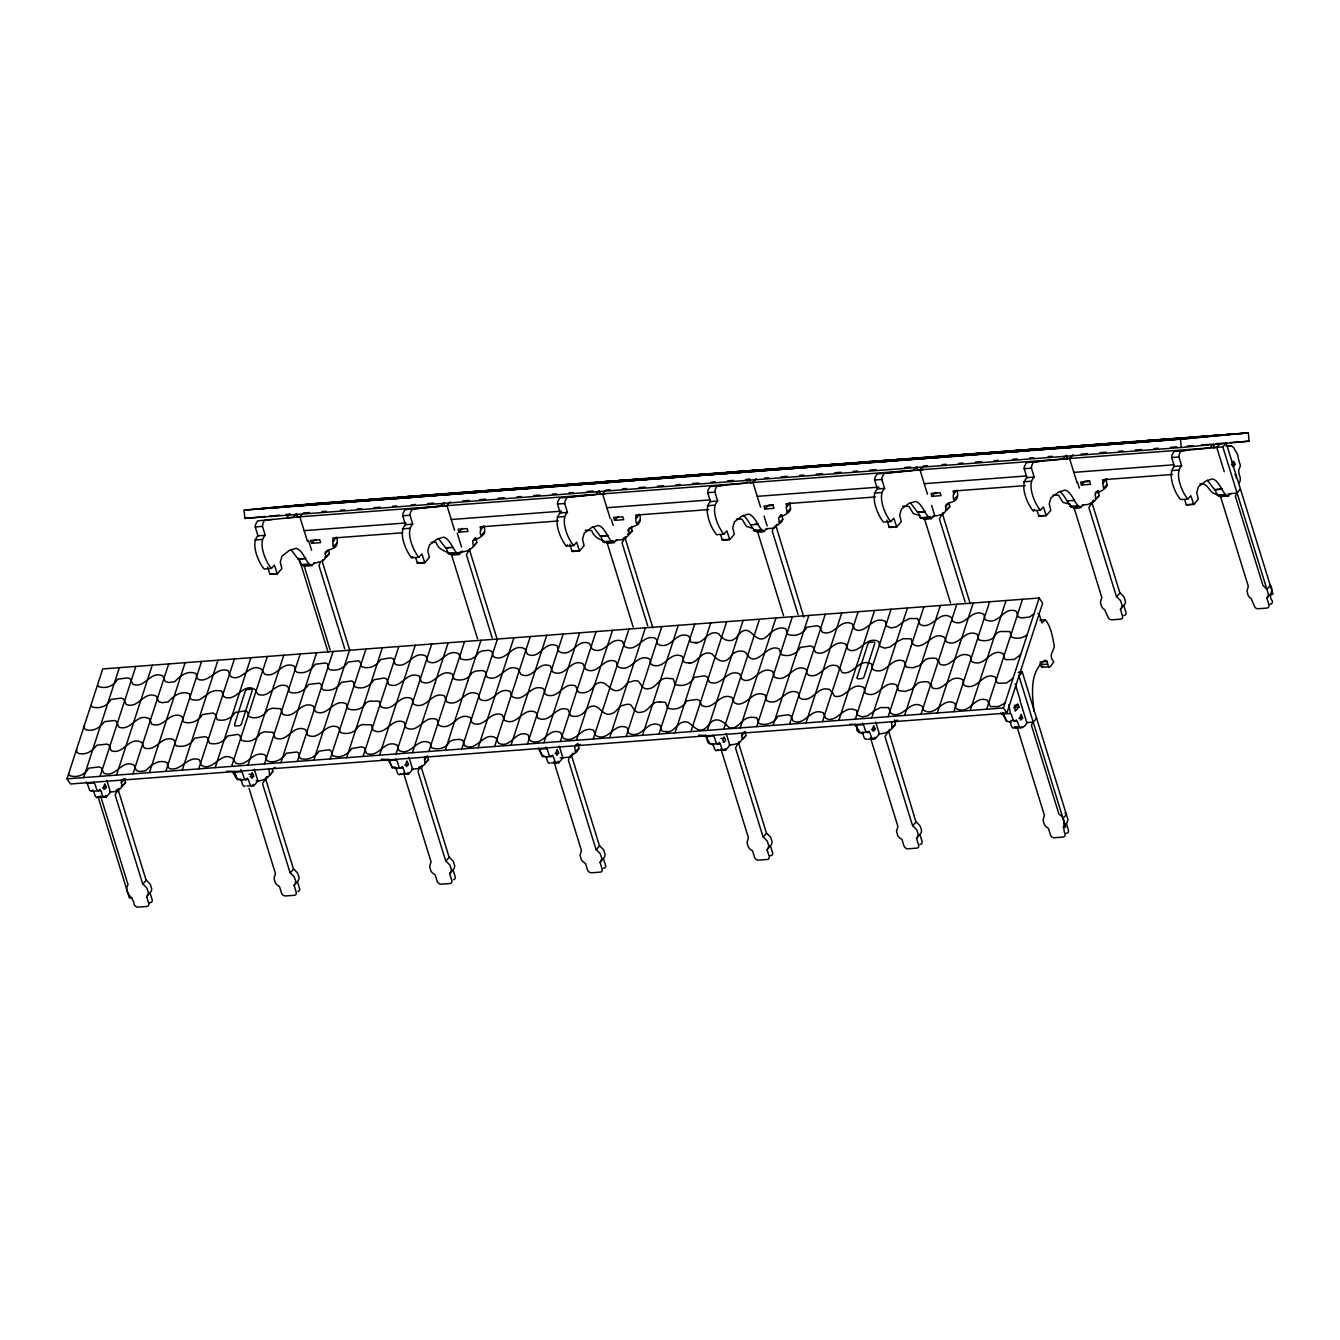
<?xml version="1.0" encoding="UTF-8"?>
<svg xmlns="http://www.w3.org/2000/svg" width="1340" height="1340" viewBox="0 0 1340 1340"><rect width="100%" height="100%" fill="white"/><g stroke="black" fill="none" stroke-linecap="round" stroke-linejoin="round"><path stroke-width="1.5" d="M930.58 684.857L928.503 682.01A22.311 14.891 -34.3 0 0 918.386 682.747L911.535 689.296L905.22 691.39L898.704 690.72L896.343 684.841C883.311 679.38 879.526 698.827 866.276 693.651L864.953 692.68L864.049 687.638C851.135 680.804 846.327 699.212 834.519 696.18L832.106 691.892M938.251 661.256L936.174 658.409A22.311 14.891 -34.3 0 0 926.041 659.163L919.19 665.695L912.892 667.789L906.376 667.136L904.014 661.24C890.983 655.796 887.197 675.226 873.948 670.05L872.608 669.079L871.703 664.054C858.806 657.22 853.999 675.611 842.19 672.596L839.761 668.308M831.922 692.445L829.778 689.581C817.115 685.142 813.548 702.394 801.337 698.877L799.344 697.453L798.774 693.517L797.267 692.244C784.336 687.52 779.763 707.654 766.447 700.502L765.123 695.024C752.728 689.196 748.122 705.075 737.235 704.036L734.404 702.847L731.908 697.453C719.094 691.808 714.404 711.038 701.842 705.678L699.447 700.435L696.917 699.43L686.649 700.904C683.232 707.771 674.908 710.753 667.621 708.073L665.494 702.394L659.983 701.926M839.594 668.844L837.45 665.98C824.787 661.541 821.219 678.811 809.008 675.293L807.015 673.853L806.446 669.933L804.938 668.643C791.99 663.937 787.434 684.07 774.118 676.901L772.778 671.441C760.4 665.595 755.794 681.49 744.889 680.452L742.058 679.246L739.58 673.869C726.749 668.225 722.076 687.437 709.496 682.094L707.118 676.851L704.572 675.846L694.321 677.303C690.87 684.17 682.579 687.169 675.293 684.472L673.149 678.794L667.638 678.341A12.462 8.308 -34.3 0 0 666.097 678.274C658.727 678.442 656.567 687.504 649.515 688.542A10.687 7.135 -34.3 0 1 645.177 688.676L642.614 687.169L638.594 681.39A10.703 7.152 -34.3 0 0 634.842 680.653L628.51 682.328L623.251 687.655A7.454 4.975 -34.3 0 1 619.516 689.966C608.695 694.572 606.618 675.176 594.072 685.561C591.242 691.172 584.508 694.489 578.26 692.01L575.563 685.879C562.984 681.356 559.366 699.095 546.787 695.024L544.811 693.768L544.274 689.849L542.717 688.375C529.87 683.668 525.113 703.433 512.148 696.666L509.937 691.323C497.609 686.432 493.455 703.902 481.177 699.999L479.251 698.425L478.598 694.522L476.889 693.5C464.344 689.028 460.843 705.879 448.682 702.612L446.27 701.423L444.612 695.979C431.312 690.402 426.79 710.82 413.641 704.187L411.849 698.659C398.784 692.813 394.027 713.299 380.912 706.75L379.053 701.256L369.555 701.038L365.887 702.813C362.822 709.346 354.547 711.272 348.149 708.894L346.222 703.818C333.074 697.771 327.998 717.838 315.369 711.557L313.309 706.08C300.16 699.949 295.37 720.082 282.69 714.22L280.596 708.709L272.221 708.24L267.916 709.781C264.181 716.331 255.572 720.016 248.603 716.347L247.783 712.294L245.622 710.753L235.254 712.411C231.452 718.542 224.266 721.59 217.13 719.647L215.271 714.237L212.976 712.997L202.441 714.555C198.672 720.686 191.855 724.103 184.484 722.31L182.877 721.121L182.458 717.185L180.481 715.728C168.22 711.925 164.083 728.86 151.671 724.153L149.678 718.994C136.58 711.758 131.588 731.757 118.841 727.134L116.748 721.59L114.67 720.518L104.42 721.657C100.065 727.436 93.884 731.841 86.011 729.798L84.336 728.391L84.303 725.627M314.666 562.951C307.044 570.907 305.068 550.405 296.04 548.328L289.423 550.388L282.003 556.083L280.278 562.113L281.869 568.562L277.296 573.872L274.449 565.111L271.4 568.428L264.131 568.981C258.587 562.817 250.178 543.219 257.95 535.849L255.203 526.788A15.31 7.454 85.7 0 1 255.555 524.442L257.615 520.875L298.887 516.905M271.4 568.428C265.839 562.264 257.431 542.667 265.22 535.297L262.456 526.235A15.31 7.454 85.7 0 1 262.808 523.89L264.248 520.506L272.389 519.384M462.786 551.058C454.83 560.924 452.719 539.35 443.523 537.156L436.907 539.216L429.504 544.911L427.778 550.958L429.369 557.39L424.78 562.7L421.933 553.956L418.884 557.256L411.631 557.808C406.07 551.644 397.662 532.047 405.451 524.677L402.703 515.615A15.31 7.454 85.7 0 1 403.038 513.27L405.099 509.703L447.56 505.431M418.884 557.256C413.323 551.092 404.915 531.494 412.703 524.124L409.956 515.062A15.31 7.454 85.7 0 1 410.291 512.734L412.352 509.15L446.371 505.733M616.886 540.053C609.281 548.027 607.305 527.524 598.26 525.447L591.644 527.508L584.24 533.203L582.515 539.233L584.106 545.665L579.533 550.975L576.669 542.231L573.62 545.548L566.368 546.1C560.807 539.919 552.415 520.322 560.187 512.952L557.44 503.907A15.31 7.454 85.7 0 1 557.775 501.562L559.835 497.978L593.871 494.56M573.62 545.548C568.059 539.384 559.668 519.769 567.44 512.399L564.693 503.354A15.31 7.454 85.7 0 1 565.028 501.009L567.088 497.442L604.474 493.706M767.117 528.68C759.495 536.636 757.535 516.135 748.49 514.058L741.874 516.118L734.471 521.813L732.745 527.86L734.337 534.292L729.747 539.601L726.9 530.858L723.851 534.174L716.599 534.71C711.038 528.546 702.646 508.949 710.418 501.579L707.671 492.517A15.31 7.454 85.7 0 1 708.006 490.189L710.066 486.604L751.355 482.635M723.851 534.174C718.29 527.994 709.899 508.396 717.67 501.026L714.923 491.981A15.31 7.454 85.7 0 1 715.259 489.636L716.699 486.236L724.84 485.114M931.618 505.398L934.7 515.331C926.744 525.196 924.617 503.622 915.421 501.428L908.805 503.488L901.401 509.183L899.676 515.213L901.267 521.645L896.695 526.955L893.83 518.212L890.782 521.528L883.529 522.081C877.968 515.9 869.576 496.303 877.348 488.932L874.601 479.887A15.31 7.454 85.7 0 1 874.936 477.543L876.997 473.975L911.033 470.541M890.782 521.528C885.238 515.364 876.829 495.75 884.601 488.397L881.854 479.335A15.31 7.454 85.7 0 1 882.189 476.99L884.249 473.422L922.892 469.569M1083.608 504.711C1075.986 512.684 1074.027 492.165 1064.982 490.105L1058.366 492.165L1050.962 497.844L1049.237 503.89L1050.828 510.322L1046.238 515.632L1043.391 506.889L1040.342 510.205L1033.09 510.741C1027.529 504.577 1019.12 484.98 1026.909 477.609L1024.162 468.548A15.31 7.454 85.7 0 1 1024.497 466.219L1026.557 462.635L1071.179 458.364M1040.342 510.205C1034.782 504.024 1026.39 484.427 1034.162 477.057L1031.415 468.012A15.31 7.454 85.7 0 1 1031.75 465.667L1033.19 462.267L1041.331 461.144M1231.091 493.556C1223.487 501.512 1221.511 481.01 1212.466 478.933L1205.849 480.993L1198.446 486.688L1196.721 492.718L1198.312 499.15L1193.739 504.46L1190.875 495.716L1187.826 499.033L1180.574 499.586C1175.013 493.405 1166.621 473.807 1174.393 466.437L1171.646 457.392A15.31 7.454 85.7 0 1 1171.981 455.047L1174.041 451.48L1215.33 447.493M1187.826 499.033C1182.265 492.869 1173.874 473.255 1181.646 465.901L1178.899 456.84A15.31 7.454 85.7 0 1 1179.234 454.494L1180.674 451.094L1188.814 449.972M76.631 749.228L76.665 751.975L78.356 753.381C86.212 755.425 92.393 751.02 96.765 745.258L106.999 744.102L109.076 745.174L111.186 750.735C123.883 755.308 128.875 735.325 142.007 742.594L144.017 747.754C156.411 752.46 160.549 735.509 172.81 739.328L174.803 740.785L175.205 744.722L176.813 745.911C184.183 747.687 191 744.32 194.769 738.139L205.305 736.581L207.6 737.837L209.459 743.231C216.594 745.191 223.814 742.109 227.599 735.995L237.967 734.354L240.111 735.894L240.932 739.931C247.883 743.583 256.543 739.965 260.245 733.365L264.55 731.824L272.941 732.293L275.018 737.821C287.698 743.683 292.488 723.55 305.654 729.68L307.697 735.158C320.293 741.389 325.369 721.305 338.551 727.419L340.477 732.478C346.876 734.856 355.167 732.947 358.216 726.414L361.884 724.622L371.381 724.84L373.24 730.35C386.372 736.899 391.113 716.414 404.194 722.26L405.97 727.771C419.135 734.42 423.658 714.019 436.941 719.563L438.599 725.024L441.011 726.213C453.188 729.479 456.689 712.645 469.218 717.084L470.926 718.123L471.58 722.009L473.522 723.583C485.784 727.486 489.938 710.016 502.282 714.923L504.477 720.267C517.441 727.017 522.198 707.252 535.045 711.959L536.603 713.45L537.139 717.352L539.115 718.625C551.695 722.679 555.33 704.941 567.909 709.48L570.589 715.61C576.904 717.972 583.386 714.974 586.468 709.111C599.03 698.827 601.007 718.173 611.844 713.567A7.454 4.975 -34.3 0 0 615.579 711.239L620.839 705.929L627.17 704.254A10.703 7.152 -34.3 0 1 630.922 704.974L634.942 710.769L637.505 712.26A10.687 7.135 -34.3 0 0 641.843 712.126C648.912 711.105 651.056 702.026 658.426 701.875A12.462 8.308 -34.3 0 1 659.967 701.942M106.162 787.518L105.626 785.608A4.79 2.328 85.7 0 0 105.157 785.156L104.738 783.867L103.733 786.58A2.278 1.106 85.7 0 0 103.632 787.334C103.046 793.096 109.98 784.101 102.543 787.803M253.662 776.212L251.87 778.356L251.116 776.162A2.278 1.106 85.7 0 1 251.2 775.525L252.188 772.678L252.64 773.984A4.79 2.328 85.7 0 1 253.009 774.319L253.662 776.212L250.027 776.631M408.399 764.504L406.606 766.648L405.853 764.453A2.278 1.106 85.7 0 1 405.936 763.817L406.925 760.969L407.377 762.276A4.79 2.328 85.7 0 1 407.745 762.611L408.399 764.504L404.764 764.906M558.629 753.13L556.77 755.274L556.083 753.08A2.278 1.106 85.7 0 1 556.167 752.427L557.155 749.579L557.607 750.903A4.79 2.328 85.7 0 1 557.976 751.221L558.629 753.13L554.995 753.532M875.121 729.295L874.467 727.252A4.79 2.328 85.7 0 0 874.099 726.933L873.697 725.627L872.675 728.34A2.278 1.106 85.7 0 0 872.575 729.111C871.988 734.873 878.94 725.861 871.486 729.563M1022.604 717.989L1020.745 720.133L1020.058 717.938A2.278 1.106 85.7 0 1 1020.142 717.302L1021.147 714.455L1021.582 715.761A4.79 2.328 85.7 0 1 1021.951 716.096L1022.604 717.989L1018.97 718.391M118.707 788.925C110.751 792.928 123.933 789.159 121.84 784.888C120.567 781.438 121.588 777.82 126.144 779.244M313.594 563.018C317.63 562.649 328.082 561.259 325.185 553.604C325.436 547.909 336.106 551.326 337.194 543.018C338.183 531.209 330.159 541.561 333.811 546.82M403.558 772.979L431.044 861.788L429.671 866.628L430.86 870.816A7.973 6.298 41.7 0 0 433.205 873.613L435.131 874.802L437.108 881.167A3.635 2.881 41.7 0 0 441.028 884.182L450.14 883.496A3.132 2.479 41.7 0 0 451.798 880.514L449.687 873.714L450.709 872.273A7.973 6.298 41.7 0 0 451.262 869.275L449.855 865.087L445.617 860.682L418.114 771.874L419.001 767.083L421.681 766.748L424.864 764.269L424.663 756.715L427.359 756.464M625.613 536.988C617.723 541.461 633.284 536.05 628.192 530.657C628.443 524.962 639.113 528.379 640.202 520.071C641.19 508.262 633.167 518.614 636.818 523.873M729.094 745.107C733.7 744.303 741.439 744.404 742.209 737.905C741.054 734.688 741.774 730.97 746.095 732.31M933.009 516.118C937.33 515.783 948.452 514.627 945.571 506.62C945.805 500.925 956.492 504.343 957.564 496.034C958.552 484.226 950.529 494.577 954.18 499.837M1039.84 620.169L1045.284 619.75C1051.096 626.752 1052.671 637.337 1054.312 646.282C1053.475 651.977 1048.131 655.042 1053.743 661.675C1045.971 674.573 1049.991 660.687 1044.832 660.235C1028.986 672.747 1032.403 694.087 1033.894 711.306M67 778.858L102.728 668.928L1039.153 598.009L1042.637 603.134L1006.909 713.081L70.484 783.984L67 778.858L1003.425 707.956L1006.909 713.081M83.633 777.602L119.361 667.655M100.081 776.363L135.826 666.416M116.513 775.123L152.241 665.176M132.978 773.867L168.673 663.937M149.41 772.627L185.121 662.68M165.825 771.388L201.57 661.441M182.257 770.131L217.984 660.201M198.722 768.892L234.433 658.945M215.154 767.653L250.882 657.706M231.585 766.396L267.33 656.449M248.017 765.157L283.779 655.21M264.483 763.917L300.194 653.97M337.194 543.018L333.024 546.486M280.897 762.661L316.609 652.731M297.329 761.422L333.091 651.475M313.778 760.182L349.505 650.235M330.193 758.943L365.954 648.995M346.658 757.686L382.369 647.739M363.09 756.447L398.834 646.5M379.538 755.191L415.266 645.26M395.97 753.951L418.549 684.455M418.633 684.221L431.698 644.004M481.194 535.665C477.543 530.389 485.566 520.054 484.578 531.863C485.315 536.603 467.911 543.521 475.549 538.044M412.385 752.712L434.964 683.216M435.081 682.948L448.146 642.764M484.578 531.863L481.696 534.861M428.817 751.472L451.396 681.976M451.496 681.708L464.561 641.525M445.265 750.216L467.844 680.787M467.978 680.435L481.026 640.269M461.714 748.976L484.276 679.548M484.393 679.196L497.442 639.029M478.162 747.737L500.725 678.341M500.842 677.923L513.89 637.79M494.611 746.481L517.156 677.119M517.274 676.683L530.305 636.55M511.026 745.241L533.571 675.863M533.688 675.41L546.737 635.294M563.169 634.055L527.474 744.002M543.889 742.745L579.634 632.815M560.338 741.506L596.066 631.559M640.202 520.071L637.304 523.086M576.418 740.283L612.531 630.319M593.235 739.01L628.979 629.063M609.65 737.77L645.394 627.823M626.115 736.531L661.843 626.584M642.53 735.275L678.258 625.344M658.962 734.035L694.69 624.088M675.025 732.812L710.769 622.882M690.921 731.623L726.514 622.095M707.369 730.367L743.097 620.42M789.679 503.053L790.55 508.681C791.287 513.471 773.951 520.339 781.521 514.878M790.55 508.681L787.116 511.964M723.784 729.128L759.395 619.599M740.199 727.888L775.944 617.941M756.681 726.632L779.327 656.952M779.411 656.617L792.392 616.702M773.096 725.392L795.742 655.696M795.893 655.361L808.857 615.445M789.562 724.153L825.289 614.206M805.976 722.913L841.738 612.966M822.442 721.657L858.153 611.71M838.84 720.418L874.568 610.471M855.305 719.161L891.05 609.231M871.703 717.922L907.448 607.975M957.564 496.034L953.393 499.502M888.169 716.682L910.848 646.885M910.966 646.55L923.913 606.735M904.6 715.443L927.28 645.645M927.38 645.311L940.328 605.496M921.049 714.187L956.794 604.24M937.33 712.964L960.194 642.614M960.277 642.764L973.208 603M953.812 711.707L989.624 601.76M970.21 710.468L1006.072 600.504M986.675 709.229L1009.539 638.895M1009.606 639.013L1022.521 599.265M1003.425 707.956L1039.153 598.009M1106.17 479.1L1107.041 484.712C1107.745 489.502 1090.291 496.386 1098.013 490.909C1091.899 492.802 1098.13 498.514 1094.411 501.227C1089.236 503.388 1089.571 505.113 1082.486 504.795M1107.041 484.712L1103.607 488.011M121.253 782.794L124.637 778.992L125.508 782.644L122.61 785.625M325.151 553.805L328.551 550.003L329.406 553.655L326.524 556.619M272.322 768.858L272.891 771.488C268.168 778.306 263.26 781.036 256.108 780.935M272.891 771.488L270.01 774.453M475.935 537.976L476.806 542.482C472.082 549.299 467.174 552.03 460.022 551.929M476.806 542.482L473.908 545.464M424.261 759.847L427.644 756.045L428.515 759.696L425.618 762.678M628.159 530.858L631.559 527.056L632.162 531.461L627.556 534.191M578.009 743.801L578.863 748.306C576.502 755.442 568.378 753.867 568.478 760.483L595.965 849.292L600.203 853.714L601.61 857.885A7.973 6.298 41.7 0 1 601.057 860.9L600.052 862.324L602.163 869.124A3.132 2.479 41.7 0 1 600.504 872.106L591.375 872.792A3.635 2.881 41.7 0 1 587.456 869.794L585.496 863.429L583.553 862.223A7.973 6.298 41.7 0 1 581.225 859.426L580.036 855.238L581.409 850.398L553.923 761.589M578.863 748.306L575.43 751.556M781.907 514.811L782.778 519.317C780.299 526.486 772.409 524.828 772.376 531.494L798.104 614.591M782.778 519.317L779.327 522.567M741.623 735.811L745.023 732.009L745.878 735.66L742.996 738.642M945.538 506.822L948.921 503.019L949.792 506.671L946.894 509.635M894.5 719.831L895.354 724.354C890.631 731.171 885.723 733.885 878.571 733.784M895.354 724.354L891.921 727.587M1098.398 490.842L1099.001 496.118L1095.517 498.731M775.994 526.051L803.799 617.154M888.587 731.087L915.84 821.52L920.094 825.926L921.501 830.113A7.973 6.298 41.7 0 1 920.949 833.111L916.543 838.354L918.637 845.155A3.132 2.479 41.7 0 1 916.996 848.136L907.867 848.823A3.635 2.881 41.7 0 1 903.947 845.825L901.988 839.46L900.045 838.254A7.973 6.298 41.7 0 1 897.716 835.473L896.527 831.269L897.9 826.428L870.414 737.62M1027.127 634.457C1023.676 638.259 1015.971 639.515 1011.449 636.869L1009.908 631.576L1000.511 631.492A5.41 3.618 -34.3 0 0 995.151 635.344C992.27 641.023 984.247 641.508 978.87 639.9L977.513 634.691L976.106 633.803C963.561 629.298 958.854 648.141 946.241 641.693L945.538 639.75M1092.636 501.78L1092.268 503.706L1119.754 592.514L1123.992 596.937L1125.399 601.124A7.973 6.298 41.7 0 1 1124.846 604.122L1120.441 609.348L1122.552 616.166A3.132 2.479 41.7 0 1 1120.893 619.13L1111.781 619.834A3.635 2.881 41.7 0 1 1107.862 616.819L1104.679 609.801A8.007 6.332 41.7 0 1 1101.614 606.467L1100.425 602.263L1101.798 597.422L1074.312 508.614L1071.581 505.984M1020.46 654.506L1020.494 654.439A26.968 18.006 -34.3 0 0 1020.025 655.143L1014.212 659.447L1005.921 659.682L1004.38 658.476L1003.057 653.568C990.059 647.421 986.139 666.901 973.058 662.278L971.332 661.273L970.797 656.684L969.389 655.578C956.341 650.068 952.204 668.66 940.111 664.372L938.452 660.587M1012.822 678.04L1012.789 678.09A26.968 18.006 -34.3 0 0 1012.353 678.744L1006.541 683.031L998.25 683.266L996.709 682.06L995.385 677.152C982.404 671.022 978.468 690.485 965.386 685.879L963.661 684.857L963.125 680.268L961.718 679.179C948.753 673.752 944.566 692.294 932.439 687.973L930.798 684.187M320.193 562.515L319.021 565.815L344.748 648.929M470.357 548.596L469.804 550.857L497.291 639.666M422.067 765.81L421.514 768.071L449 856.88L453.238 861.285L454.645 865.473A7.973 6.298 41.7 0 1 454.093 868.471L449.738 873.63M625.964 536.821L625.412 539.065L652.898 627.874M739.429 741.774L738.876 744.035L766.363 832.844L770.617 837.249L772.024 841.436A7.973 6.298 41.7 0 1 771.471 844.434L767.066 849.677L769.177 856.478A3.132 2.479 41.7 0 1 767.519 859.459L758.39 860.146A3.635 2.881 41.7 0 1 754.47 857.131L752.51 850.783L750.568 849.577A7.973 6.298 41.7 0 1 748.239 846.78L747.05 842.592L748.423 837.751L720.937 748.943M1093.44 500.406L1092.82 501.462M1035.669 719.061L1036.591 718.274L1033.207 722.076L1026.574 722.578M294.08 885.489L298.485 880.263A7.973 6.298 41.7 0 0 299.038 877.248L297.631 873.077L293.376 868.655L265.889 779.846L267.079 776.547L262.506 783.649L289.993 872.457L294.231 876.879L295.637 881.067A7.973 6.298 41.7 0 1 295.085 884.065L294.13 885.405L296.19 892.289A3.132 2.479 41.7 0 1 294.532 895.271L285.403 895.957A3.635 2.881 41.7 0 1 281.484 892.959L279.524 886.594L277.581 885.388A7.973 6.298 41.7 0 1 275.253 882.608L274.064 878.404L275.437 873.563L249.039 788.305M297.463 881.687L299.574 888.487A3.132 2.479 41.7 0 1 297.916 891.469M600.052 862.324L604.457 857.081A7.973 6.298 41.7 0 0 605.01 854.082L603.603 849.895L599.349 845.49L571.862 756.681L572.817 753.767M767.066 849.677L768.071 848.237A7.973 6.298 41.7 0 0 768.624 845.239L767.217 841.051L762.979 836.646L735.493 747.837L739.077 741.941M770.45 845.875L772.56 852.676A3.132 2.479 41.7 0 1 771.405 855.506M916.543 838.354L917.548 836.931A7.973 6.298 41.7 0 0 918.101 833.916L916.694 829.745L912.456 825.323L884.97 736.514L889.676 729.362M1120.441 609.348L1121.463 607.924A7.973 6.298 41.7 0 0 1122.015 604.926L1120.609 600.739L1116.371 596.333L1088.867 507.525L1093.591 500.356M1123.841 605.546L1125.935 612.346A3.132 2.479 41.7 0 1 1124.293 615.328L1123.942 615.361M119.243 788.439L118.506 791.019L145.993 879.811L150.231 884.232L151.638 888.42A7.973 6.298 41.7 0 1 151.085 891.418L146.646 896.661L148.74 903.462A3.132 2.479 41.7 0 1 147.082 906.443L137.97 907.13A3.635 2.881 41.7 0 1 134.05 904.115C133.849 896.929 122.761 892.474 128.054 884.718L100.55 795.927M323.158 559.45L322.404 562.013L349.908 650.821M943.527 512.466L942.791 515.029L970.277 603.837M1032.738 722.109L1031.482 725.426L1058.969 814.234C1067.444 818.589 1061.732 827.249 1064.982 833.631A3.635 2.881 41.7 0 1 1063.055 837.065L1053.944 837.768A3.132 2.479 41.7 0 1 1050.56 835.172L1048.45 828.371L1046.574 827.149A7.973 6.298 41.7 0 1 1044.228 824.368L1043.039 820.164L1044.413 815.323L1016.926 726.531M1236.636 493.12L1235.396 496.42L1262.883 585.228L1266.92 589.349L1270.303 585.547M1034.028 613.77L1029.689 616.969L1021.499 617.958L1018.232 616.919L1016.206 611.207C1003.241 605.981 999.657 625.311 986.408 620.135A4.975 3.317 -34.3 0 1 984.481 617.807L984.096 614.49C971.332 607.07 965.47 628.544 952.656 621.325L952.103 619.532M1004.749 703.282L998.585 706.548L990.495 706.632L987.279 700.217C974.314 694.991 970.729 714.321 957.48 709.162A4.975 3.317 -34.3 0 1 955.554 706.817L955.169 703.5C942.389 696.08 936.543 717.553 923.729 710.351L923.159 708.542M1238.596 483.187L1239.835 481.713A6.114 2.965 85.7 0 0 1240.17 480.926L1240.237 478.129A12.077 5.879 85.7 0 0 1239.969 476.739L1239.232 474.36A8.157 3.97 85.7 0 1 1239.048 473.74L1238.562 470.507L1240.354 465.901A5.343 2.596 85.7 0 0 1240.187 464.812L1238.729 460.089A5.645 2.747 85.7 0 1 1238.545 459.335L1237.607 454.478L1233.705 447.711L1231.41 445.818L1225.966 446.22M738.055 635.294C732.394 644.121 723.114 640.771 718.759 633.77C707.755 628.778 704.656 643.904 694.941 642.764M731.54 655.428C724.622 665.293 717.235 660.536 712.193 653.987C701.188 648.995 698.09 664.121 688.375 662.982M709.128 724.304C700.368 735.827 695.326 727.402 688.191 722.361C677.672 718.91 675.477 733.215 666.014 731.774M1018.953 707.135L1015.318 711.155A11.658 5.662 85.7 0 1 1015.017 710.2L1014.899 709.312A3.3 1.608 85.7 0 1 1014.916 708.776L1014.548 707.319L1017.613 703.869L1018.048 705.175A2.429 1.189 85.7 0 1 1018.417 705.594L1018.752 706.431A11.172 5.427 85.7 0 1 1018.953 707.135L1013.509 707.554M394.798 767.234L392.218 768.055L390.074 762.125A5.645 2.747 85.7 0 0 389.856 761.572L388.516 759.01M475.197 538.111L472.651 541.125L473.405 546.284M577.255 743.951L574.709 746.95L575.48 752.125M781.17 514.945L778.624 517.96L779.378 523.119M239.827 779.21L237.482 779.78L235.321 773.85A5.645 2.747 85.7 0 0 235.12 773.297L233.88 771.086M289.892 514.007L286.509 517.809L293.108 517.307L296.492 513.505L297.664 517.29M307.48 541.444L299.842 516.805L302.103 514.259M311.584 543.303L320.645 542.616L319.757 539.735L310.696 540.422L311.584 543.303L314.984 539.501L316.29 539.752M290.964 549.635L298.167 559.149L305.738 558.261M98.138 796.546L97.351 797.434A6.114 2.965 85.7 0 1 96.765 797.618L95.441 796.395A12.077 5.879 85.7 0 1 94.939 795.256L94.202 792.878A8.157 3.97 85.7 0 0 94.001 792.292L92.762 789.913L91.857 790.935M106.781 780.349L110.466 792.258L106.279 796.965L99.445 797.049M333.141 540.975L336.524 537.173M118.556 788.975L115.106 794.821L142.609 883.63L146.847 888.035L148.254 892.222A7.973 6.298 41.7 0 1 147.702 895.221L146.646 896.661M122.124 786.446L125.508 782.644M326.022 557.457L329.406 553.655M442.485 503.639L440.224 506.168L299.842 516.805M454.595 530.305L446.974 505.666L450.357 501.847M412.77 556.603L411.631 557.808M415.886 558.378L417.31 563.018L418.432 562.231M142.811 884.082L146.194 880.279M458.983 532.131L468.029 531.444L467.141 528.563L458.096 529.25L458.983 532.131L462.367 528.329M438.448 538.479L445.667 547.993L449.604 547.373M245.069 786.01L244.835 786.262A6.114 2.965 85.7 0 1 244.249 786.463L242.925 785.223A12.077 5.879 85.7 0 1 242.423 784.101L241.686 781.706A8.157 3.97 85.7 0 0 241.485 781.12L240.346 779.093M254.265 769.194L257.95 781.103L253.779 785.793L246.928 785.877M480.524 529.803L483.907 526M469.988 548.764L466.404 554.659L492.132 637.756M610.202 518.513L602.581 493.874L605.965 490.072L610.102 489.753M567.507 544.878L566.368 546.1M569.835 544.141L572.063 551.293L573.168 550.522M290.194 872.926L293.577 869.107M593.184 526.754L600.404 536.268L607.958 535.38M614.591 520.356L623.653 519.669L622.765 516.788L613.703 517.475L614.591 520.356L617.991 516.553M400.074 773.984L399.571 774.554A6.114 2.965 85.7 0 1 398.985 774.738L397.678 773.498A12.077 5.879 85.7 0 1 397.176 772.376L396.439 769.981A8.157 3.97 85.7 0 0 396.238 769.394L395.015 767.133M409.002 757.469L412.703 769.378L408.516 774.085L401.682 774.152M636.148 518.027L639.532 514.225M411.732 769.143L419.403 768.557L421.564 766.028M625.462 537.038L622.028 542.868L647.756 625.981M419.437 768.524L421.698 765.978M425.115 763.499L428.515 759.696M629.03 534.509L632.413 530.707M750.802 483.154L749.579 479.201L746.196 483.003L602.581 493.874M760.567 507.123L752.946 482.484L756.33 478.681M720.853 535.28L722.277 539.919L723.399 539.132M445.801 861.134L449.202 857.332M743.415 515.381C751.774 522.684 752.042 535.497 764.654 531.377M764.956 508.966L774.001 508.279L773.113 505.398L764.068 506.084L764.956 508.966L768.339 505.163L773.297 504.778M551.377 762.996L558.746 762.694L562.917 758.005L559.232 746.095M787.166 512.5L786.161 507.173L789.88 502.835M786.496 506.637L790.315 502.802M574.994 746.481L577.607 743.868M560.187 757.904L569.768 757.167L573.051 753.381M765.994 528.764L773.666 528.178L775.827 525.649M569.802 757.134L573.185 753.331M773.666 528.178L777.1 524.325M927.498 494.226L919.96 469.838L923.344 466.035L927.514 465.717M596.166 849.744L599.549 845.942M886.996 520.121L889.224 527.273L890.346 526.503M910.346 502.734L917.565 512.249L925.136 511.361M931.97 496.319L941.015 495.632L940.127 492.752L931.082 493.438L931.97 496.319L935.353 492.517L936.66 492.768M717.52 749.646L716.732 750.534A6.114 2.965 85.7 0 1 716.146 750.718L714.84 749.479A12.077 5.879 85.7 0 1 714.337 748.356L713.6 745.961A8.157 3.97 85.7 0 0 713.399 745.375L710.434 743.298M726.18 733.449L729.865 745.358L725.677 750.065L718.843 750.132M953.51 493.991L956.894 490.189M942.975 512.952L939.39 518.831L965.118 601.945M742.494 739.479L745.878 735.66M946.392 510.473L949.792 506.671M1077.109 482.886L1069.554 458.515L1072.955 454.712M1034.229 509.535L1033.09 510.741M1037.344 511.31L1038.768 515.95L1039.89 515.18M763.18 837.098L766.564 833.296M1059.907 491.411C1068.265 498.715 1068.516 511.528 1081.146 507.408M1081.447 484.996L1090.492 484.31L1089.604 481.429L1080.559 482.115L1081.447 484.996L1084.831 481.194L1089.789 480.826M866.528 738.943L866.226 739.228A6.114 2.965 85.7 0 1 865.707 739.395L864.384 738.156A12.077 5.879 85.7 0 1 863.898 737.034L863.144 734.638A8.157 3.97 85.7 0 0 862.96 734.052C860.598 731.975 855.942 733.734 856.779 726.783A5.645 2.747 85.7 0 0 856.578 726.23L855.439 724.337M1103.658 488.531L1102.652 483.204L1106.371 478.866M867.935 739.245L875.238 738.725L879.409 734.035L875.724 722.126M1102.987 482.668L1106.806 478.832M1095.869 499.15L1099.269 495.348M1224.257 471.747L1216.72 447.359L1220.103 443.557L1226.217 443.105L1273 594.256L1270.303 594.457L1266.92 598.26L1268.88 604.625A3.635 2.881 41.7 0 1 1266.97 608.075L1257.841 608.762A3.132 2.479 41.7 0 1 1254.458 606.166L1251.208 598.712A8.007 6.332 41.7 0 1 1248.126 595.379L1246.954 591.174L1248.327 586.334L1220.841 497.525L1218.562 495.18M1022.303 672.094L1018.919 675.896L1065.702 827.065L1063.005 827.266L1067.092 822.659L1067.997 819.712L1022.303 672.094L1018.232 672.412M1216.72 447.359L1222.817 446.907L1226.217 443.105M1042.822 666.349L1041.448 666.952L1039.857 663.769M1232.113 462.987L1233.671 461.211L1234.174 462.551A3.3 1.608 85.7 0 1 1234.425 462.769L1234.776 463.389A11.658 5.662 85.7 0 1 1235.061 464.36L1232.984 466.789M912.657 825.775L916.041 821.973M1116.555 596.786L1119.955 592.983M1207.39 480.239L1214.61 489.753L1222.164 488.866M1234.894 474.394L1235.48 475.365A2.278 1.106 85.7 0 1 1235.882 475.566L1236.267 478.145M1220.623 495.08L1217.29 495.231L1214.911 489.401M1014.816 726.866L1013.827 727.972A6.114 2.965 85.7 0 1 1013.191 728.223L1011.884 726.983A12.077 5.879 85.7 0 1 1011.382 725.861L1010.645 723.483A8.157 3.97 85.7 0 0 1010.444 722.88C1007.295 720.166 1016.993 719.413 1017.697 722.344A8.157 3.97 85.7 0 1 1017.898 722.93L1018.635 725.308A12.077 5.879 85.7 0 0 1019.137 726.447L1020.444 727.67A6.114 2.965 85.7 0 0 1020.979 727.519C1023.023 725.912 1024.129 728.173 1026.909 722.863L1020.142 701.021M1016.692 726.732L1015.469 728.106L1015.067 726.883M1063.005 818.355L1066.406 814.553L1064.982 812.777M544.543 756.396L542.449 756.681L540.338 750.886A5.645 2.747 85.7 0 0 540.087 750.199L538.948 748.306M549.802 763.163L549.852 763.113A6.114 2.965 85.7 0 1 549.216 763.365L547.893 762.125A12.077 5.879 85.7 0 1 547.407 761.003L546.653 758.607A8.157 3.97 85.7 0 0 546.469 758.021L545.497 756.547M1008.283 721.523L1006.206 721.255L1004.28 715.61A5.645 2.747 85.7 0 0 1004.062 715.058L1002.722 712.495M738.29 635.009C750.651 619.918 754.705 647.036 766.832 636.517C771.773 631.408 777.887 625.947 785.659 628.694L787.786 634.389C795.122 637.069 803.364 634.021 806.847 627.187L817.149 625.746L819.644 626.768L822.04 632.028C834.636 637.287 839.376 618.025 852.207 623.82L854.652 629.281L857.717 630.386C868.353 630.972 873.194 615.429 885.438 621.442L886.343 626.082L891.184 627.974L896.661 626.768L901.535 623.234A12.278 8.191 -34.3 0 1 903.713 621.458L909.575 618.527L917.582 618.561L919.508 623.787L921.501 625.211C933.143 628.761 939.742 609.298 951.45 617.572L952.187 619.264M731.707 655.21C735.141 650.553 744.806 648.861 747.318 654.925M709.346 724.019C716.264 715.275 724.605 722.294 729.261 727.938C738.441 729.697 741.472 718.324 749.562 717.486A9.129 6.097 -34.3 0 1 751.12 717.503M312.203 565.631L304.884 566.183L306.123 564.927M459.687 554.458L452.367 555.011L453.188 554.207M614.44 542.75L607.12 543.286L608.343 542.047M925.505 518.027L924.282 519.284L923.813 517.776M1228.646 496.236L1221.695 496.453M1267.02 598.176L1268.511 594.524L1222.817 446.907M91.656 791.136L89.78 790.65L87.837 785.022A5.645 2.747 85.7 0 0 87.636 784.469L86.279 781.907M150.03 892.859L152.14 899.659A3.132 2.479 41.7 0 1 150.482 902.641L149.41 902.725M303.778 564.877L300.863 564.626L298.485 558.813M275.085 767.267L273.846 767.954M923.277 517.91L920.245 517.726L917.883 511.897M897.549 720.133L894.199 721.104M605.998 541.996L603.084 541.745L600.705 535.916M580.371 744.504L575.48 745.274M718.039 743.851L719.396 742.444L720.652 744.839A8.157 3.97 85.7 0 1 720.853 745.425L721.59 747.804A12.077 5.879 85.7 0 0 722.093 748.943L723.416 750.166A6.114 2.965 85.7 0 0 723.935 750.015L725.208 748.641L725.677 750.065M325.972 556.904L325.05 557.105M122.074 785.893L121.153 786.111M946.342 509.92L945.437 510.121M632.229 480.557L590.488 483.69M98.457 790.801L100.014 789.361L101.254 791.739A8.157 3.97 85.7 0 1 101.455 792.325L102.192 794.721A12.077 5.879 85.7 0 0 102.694 795.843L104.017 797.082A6.114 2.965 85.7 0 0 104.537 796.915L105.826 795.558L106.279 796.965M245.94 779.629L247.498 778.188L248.754 780.567A8.157 3.97 85.7 0 1 248.939 781.153L249.692 783.548A12.077 5.879 85.7 0 0 250.178 784.67L251.501 785.91A6.114 2.965 85.7 0 0 252.021 785.743L253.31 784.386L253.779 785.793M400.677 767.92L402.234 766.463L403.491 768.858A8.157 3.97 85.7 0 1 403.692 769.445L404.429 771.823A12.077 5.879 85.7 0 0 404.931 772.962L406.238 774.185A6.114 2.965 85.7 0 0 406.774 774.034L408.047 772.661L408.516 774.085M550.908 756.547L552.465 755.09L553.721 757.469A8.157 3.97 85.7 0 1 553.923 758.055L554.659 760.45A12.077 5.879 85.7 0 0 555.162 761.572L556.469 762.812A6.114 2.965 85.7 0 0 556.988 762.644L558.278 761.288L558.746 762.694M867.399 732.578L868.957 731.121L870.213 733.499A8.157 3.97 85.7 0 1 870.397 734.102L871.151 736.481A12.077 5.879 85.7 0 0 871.637 737.603L872.96 738.843A6.114 2.965 85.7 0 0 873.479 738.692L874.769 737.318L875.238 738.725M1014.882 721.406L1016.44 719.948L1016.809 721.171M1045.284 619.75L1041.883 622.865L1039.12 613.971A15.31 7.454 85.7 0 0 1037.813 613.335M1183.086 438.381L1180.373 438.548M771.27 469.318L759.847 469.971M446.706 494.393L440.843 494.795M446.672 494.393L461.094 493.489M771.204 469.318L798.556 467.208M1050.744 448.397L1063.055 447.979M428.482 495.515L449.218 493.924M525.95 488.162L517.826 488.715M653.149 478.012L651.408 478.095M565.363 485.633L542.365 487.408M697.822 642.513L692.077 642.463L690.1 641.291L689.597 637.405L688.107 635.797C675.477 631.173 671.876 648.945 659.313 644.959L657.287 643.702L656.768 639.817L655.277 638.292C642.379 633.468 637.622 653.401 624.607 646.583L622.464 641.257C610.253 636.316 606.199 653.367 594.206 650.017L592.096 648.861L589.483 643.518C577.188 638.024 573.202 656.148 561.159 652.53L558.746 651.307L557.122 645.863C543.94 639.85 540.255 660.519 527.357 654.121L524.878 648.878C511.913 641.977 506.57 663.2 493.455 656.717L491.646 651.223L488.531 650.302L482.316 650.855L478.481 652.614C475.348 659.129 467.258 661.173 460.709 658.895L458.799 653.819C445.634 647.538 440.592 667.605 427.929 661.575L425.936 656.047C412.753 649.732 407.98 669.799 395.283 664.255L393.206 658.711L390.627 657.84L380.644 659.498C376.724 665.963 368.349 669.983 361.163 666.332L360.343 662.395L358.467 660.737L348.065 662.111C344.078 668.074 337.178 671.558 329.858 669.665L328.35 668.258L327.848 664.305L325.838 662.965L315.269 664.238C311.265 670.151 304.884 674.07 297.296 672.328L295.453 671.24L295.018 667.37L293.41 665.729C281.132 661.424 277.095 678.04 264.952 674.305L262.673 671.642M691.239 662.731L685.51 662.68L683.534 661.508L683.031 657.622L681.524 655.997C668.894 651.391 665.31 669.163 652.747 665.176L650.721 663.92L650.202 660.034L648.711 658.51C635.797 653.686 631.039 673.618 618.042 666.784L615.881 661.457C603.687 656.516 599.617 673.568 587.64 670.218L585.53 669.079L582.917 663.736C570.606 658.242 566.636 676.365 554.593 672.747L552.164 671.524L550.539 666.081C537.357 660.067 533.688 680.737 520.791 674.338L518.312 669.096C505.331 662.194 500.004 683.417 486.889 676.934L485.063 671.424L481.948 670.519L475.75 671.072L471.915 672.814C468.782 679.33 460.675 681.39 454.143 679.095L452.233 674.037C439.068 667.739 434.026 687.805 421.363 681.792L419.37 676.264C406.221 669.983 401.447 690.033 388.717 684.472L386.64 678.928L384.061 678.04L374.061 679.715C370.142 686.181 361.783 690.201 354.581 686.549L353.76 682.613L351.901 680.938L341.499 682.311C337.479 688.291 330.628 691.775 323.292 689.865L321.767 688.458L321.282 684.522L319.272 683.182L308.703 684.455C304.683 690.368 298.301 694.288 290.73 692.545L288.887 691.457L288.452 687.587L286.844 685.946C274.549 681.641 270.529 698.257 258.385 694.522L256.108 691.859M668.878 731.54L663.149 731.489L661.173 730.317L660.67 726.431L659.163 724.806C646.533 720.183 642.932 737.955 630.386 733.968L628.36 732.729L627.84 728.826L626.35 727.302C613.435 722.478 608.678 742.41 595.68 735.593L593.519 730.267C581.326 725.325 577.255 742.377 565.279 739.027L563.169 737.888L560.556 732.544C548.244 727.034 544.274 745.174 532.231 741.556L529.803 740.317L528.178 734.889C514.995 728.86 511.327 749.529 498.43 743.131L495.951 737.888C482.969 730.987 477.643 752.209 464.528 745.744L462.702 740.233L459.587 739.328L453.389 739.881L449.553 741.623C446.421 748.139 438.314 750.199 431.781 747.904L429.872 742.829C416.707 736.548 411.665 756.614 399.002 750.584L397.009 745.073C383.86 738.792 379.086 758.842 366.356 753.264L364.279 747.737L361.7 746.849L351.7 748.524C347.78 754.99 339.422 758.993 332.22 755.358L331.399 751.405L329.54 749.747L319.138 751.12C315.151 757.083 308.25 760.567 300.93 758.674L299.406 757.268L298.921 753.315L296.911 751.991L286.341 753.247C282.321 759.177 275.94 763.08 268.368 761.355L266.526 760.249L266.091 756.38L264.483 754.755C252.205 750.45 248.168 767.066 236.024 763.331L233.746 760.651M1215.079 435.969L1213.119 436.069M1229.618 434.612L1175.833 438.716M455.885 492.953L432.786 494.745M632.212 480.557L700.92 475.097M672.412 476.806L655.913 478.045M672.278 476.839L760.4 470.089M1068.985 446.907L1056.138 447.526M296.257 517.022L301.986 516.386M600.387 493.924L604.223 493.505M750.618 482.551L754.454 482.132M1183.069 438.381L1188.362 438.029M917.548 469.905L923.294 469.285M1065.2 458.782L1070.928 458.163M1212.683 447.61L1216.502 447.208M1227.591 446.237L1231.41 445.818M1269.968 604.306L1270.353 604.273A3.635 2.881 41.7 0 0 1272.263 600.822C1267.355 595.53 1275.211 589.801 1269.717 584.709M603.536 868.337L603.888 868.303A3.132 2.479 41.7 0 0 605.546 865.322L603.436 858.521M770.902 855.657L769.83 855.741M920.027 844.368L920.379 844.334A3.132 2.479 41.7 0 0 922.037 841.353L919.927 834.552M1066.071 833.312L1066.456 833.262A3.635 2.881 41.7 0 0 1068.365 829.812L1066.406 823.464M1068.633 446.923L1040.996 449.403L1041.984 449.352M446.136 494.092L439.051 494.628M244.131 510.121L311.935 503.79L1248.361 432.87L1249.031 441.178L1181.21 447.51L244.801 518.413L244.131 510.121L1180.557 439.202L1248.361 432.87M260.764 508.865L328.568 502.534M277.229 507.609L345.017 501.277M293.644 506.369L361.465 500.038M310.076 505.13L377.913 498.781M326.524 503.873L394.362 497.542M342.973 502.634L410.777 496.303M359.388 501.394L427.192 495.063M375.837 500.138L443.657 493.807M392.268 498.899L460.089 492.567M408.734 497.659L476.538 491.328M425.182 496.403L492.953 490.072M441.597 495.163L509.435 488.832M458.012 493.924L525.85 487.593M474.494 492.668L542.264 486.336M490.909 491.428L558.713 485.097M507.357 490.189L575.145 483.857M523.773 488.949L591.61 482.601L585.915 483.053M540.238 487.693L608.025 481.361M556.669 486.454L624.474 480.122M573.101 485.214L645.378 478.548M589.533 483.958L657.32 477.626M605.965 482.718L673.752 476.387M622.43 481.479L690.217 475.131M638.845 480.222L706.649 473.891M655.294 478.983L680.05 476.671M680.301 476.638L723.097 472.651M671.708 477.744L696.465 475.432M696.767 475.399L739.546 471.395M688.14 476.504L712.863 474.193M713.182 474.159L755.961 470.156M704.572 475.248L772.409 468.916M244.801 518.413L265.337 516.503M269.457 516.118L279.725 515.163M285.889 514.577L290.01 514.192M721.037 474.008L788.825 467.677M737.469 472.752L805.29 466.421M753.934 471.512L821.353 465.215M770.366 470.273L838.17 463.942M786.781 469.017L854.602 462.685M803.246 467.777L871.05 461.446M819.661 466.538L887.465 460.206M836.093 465.298L903.897 458.95M852.173 464.076L919.977 457.744M868.32 462.853L935.856 456.538M884.5 461.63L952.304 455.298M901.183 460.357L968.736 454.042M917.347 459.134L985.151 452.803L926.158 457.375M933.779 457.895L1001.633 451.563M950.261 456.639L1018.031 450.307M966.693 455.399L1034.497 449.068M983.141 454.159L1050.912 447.828M999.556 452.92L1067.377 446.572M1015.971 451.664L1083.775 445.332M1032.453 450.424L1100.241 444.093M1048.851 449.185L1116.656 442.853M1065.317 447.929L1133.121 441.597M1081.732 446.689L1149.536 440.357M1098.197 445.45L1166.001 439.101M1114.612 444.193L1182.265 437.879M1131.027 442.954L1198.747 436.622M1147.476 441.714L1215.146 435.383M1163.924 440.458L1231.611 434.143M1061.649 447.476L1062.553 447.393M279.742 506.805L312.203 504.343M425.484 496.018L423.524 496.185M655.813 478.062L651.676 478.413M1048.081 448.867L1045.368 449.084M852.776 463.673L863.496 462.786M293.661 505.498L332.186 502.534M312.304 504.343L317.63 503.89M506.068 489.133L463.958 492.383M451.178 494.276L430.86 495.599M463.64 493.103L458.146 493.572M953.896 456.002L990.712 452.652M1016.49 450.743L1034.664 449.403M1049.287 448.264L1039.287 449.068M1067.863 447.108L1049.002 448.297M1067.947 447.108L1085.936 445.784M1133.355 442.15L1072.469 446.555M1147.894 440.793L1108.348 443.825M308.937 504.058L355.1 501.043M254.047 509.2L263.947 508.413M266.509 508.028L276.409 507.24M418.214 496.772L409.052 497.508M506.219 489.133L515.984 488.346M418.382 496.755L439.721 495.197M463.791 493.087L521.813 488.882M451.329 494.259L456.22 493.857M854.384 463.69L927.096 457.476M877.466 461.998L931.082 457.979M951.886 455.633L932.506 457.057M1016.373 450.759L1011.968 451.128M1063.106 446.974L1083.608 445.45M1147.207 440.86L1162.651 439.419M1132.836 442.2L1153.02 440.709M1162.819 439.403L1208.797 436.405M1107.761 444.562L1097.812 445.349M1107.912 444.545L1128.464 443.038M920.161 515.582L913.428 513.722L909.039 506.47L902.524 506.202M430.006 495.666L420.743 496.403M640.905 478.899L525.917 488.162M865.791 462.451L876.544 461.563M880.347 461.094L891.1 460.206M950.63 456.27L958.921 455.064M364.53 500.088L354.078 500.942M349.991 501.445L328.032 503.103M415.869 496.453L334.732 502.165M488.581 491.411L465.784 493.137M523.136 488.648L538.546 487.392M764.386 469.62L787.619 467.878M702.746 474.796L779.428 468.916M721.942 473.59L826.479 465.432M830.046 464.645L862.943 462.317M862.407 462.2L895.539 459.855M895.204 459.72L905.924 458.833M819.963 466.169L856.159 463.556M387.31 498.43L420.459 496.085M383.408 498.899L333.727 503.137M419.537 495.984L549.668 486.135M452.418 493.505L463.757 492.567M490.272 491.144L570.656 484.963M647.907 478.866L550.338 486.269M720.267 473.857L655.645 478.748M818.271 466.437L738.374 472.568M851.017 463.958L782.627 469M1008.199 451.58L992.974 452.819M1190.188 437.376L1245.296 433.155M1171.679 439.219L1161.277 440.073M752.444 528.278L746.413 526.369L742.025 519.116L736.431 519.133M367.026 499.719L382.955 498.43M399.638 497.257L416.137 495.917M340.477 502.399L281.099 506.889M357.16 501.227L375.703 499.719M597.271 482.283L613.083 480.993M328.049 503.555L301.148 505.599M344.732 502.383L363.257 500.892M662.63 477.342L677.872 476.102M695.058 474.879L710.535 473.623M793.263 467.442L830.398 464.779M574.81 484.963L652.63 478.849M1088.934 445.048L1105.584 443.707M1124.846 442.334L1119.453 442.736M948.921 456.538L931.4 457.962M1001.248 452.669L1028.701 450.592M1034.044 450.173L1053.475 448.615M1107.912 444.043L1089.973 445.483M1158.464 440.458L1125.014 442.987M463.171 492.45L516.721 488.631M548.361 485.901L520.674 487.994M580.974 483.439L553.102 485.549M296.04 505.984L268.637 508.061M726.766 472.484L754.37 470.39M872.524 461.697L896.661 460.123M911.217 458.749L900.246 459.503M922.054 457.694L923.98 457.543M985.47 452.887L1051.079 447.912M423.139 496.202L419.387 496.487M857.969 463.054L868.622 462.401M861.369 462.434L839.544 464.193M1153.472 440.173L1152.149 440.274M898.37 460.139L1001.901 451.881M1007.513 451.463L1020.109 450.759M1024.731 450.424L1045.083 448.8M1171.83 439.034L1202.834 437.108M1064.563 447.878L1096.689 445.433M1132.3 442.736L1171.411 439.554M1151.579 440.307L1066.774 447.393M912.54 458.314L920.178 457.828M1059.622 447.426L1066.858 446.974M318.853 503.287L324.866 502.902M428.432 495.08L418.147 495.767M462.049 492.534L456.019 492.969M630.185 479.955L735.241 472.819M806.981 466.655L857.734 463.07M872.29 461.714L864.384 462.216M912.54 458.833L956.006 455.617M1054.463 448.163L1057.93 447.912M1118.481 442.82L1107.678 443.54M1175.281 439.269L1161.512 439.721M385.987 499.033L415.45 496.805M420.191 496.453L428.515 495.515M866.863 462.534L877.734 461.798M373.525 500.205L402.972 497.961M407.142 497.659L408.264 497.576M587.288 483.79L565.329 485.649M1215.648 443.691L1219.819 443.389M1230.254 442.585L1249.031 441.178M303.242 513.002L309.473 512.517M321.935 511.579L326.106 511.26M340.645 510.155L344.799 509.853M357.278 508.899L361.432 508.58M373.894 507.642L380.141 507.173M392.603 506.235L396.757 505.917M411.313 504.812L415.467 504.493M427.56 503.572L433.591 503.12M462.836 500.909L469.084 500.44M479.502 499.653L485.733 499.167M498.229 498.229L504.477 497.76M516.955 496.805L521.126 496.487M533.605 495.549L539.853 495.08M552.348 494.125L556.502 493.807M568.997 492.869L573.152 492.55M587.188 491.495L593.201 491.043M622.464 488.815L626.584 488.514M638.962 487.576L645.16 487.107M657.521 486.169L663.719 485.7M676.08 484.762L680.201 484.444M692.579 483.506L698.76 483.036M711.138 482.099L715.259 481.797M727.519 480.859L733.533 480.407M745.576 479.502L749.579 479.201M764.587 478.062L768.708 477.744M781.103 476.806L787.3 476.337M799.679 475.399L803.816 475.08M816.194 474.142L822.392 473.673M834.787 472.735L840.984 472.266M853.362 471.328L857.5 471.027M869.878 470.089L876.075 469.62M904.567 467.459L910.58 467.007M942.087 464.611L946.258 464.293M958.753 463.355L962.924 463.037M975.42 462.082L981.667 461.613M994.179 460.675L998.333 460.357M1012.923 459.252L1017.094 458.933M1029.589 457.995L1033.76 457.677M1048.064 456.588L1052.101 456.287M1081.263 454.076L1087.494 453.607M1099.956 452.652L1106.187 452.183M1118.666 451.245L1122.82 450.927M1135.282 449.989L1141.513 449.52M1153.975 448.565L1158.129 448.247M1170.607 447.309L1176.838 446.84M1187.223 446.053L1193.253 445.6M1201.293 444.981L1211.343 444.227M446.974 505.666L595.831 494.393L599.231 490.574L600.454 494.544M752.946 482.484L913.21 470.357L916.594 466.538L917.816 470.507M919.96 469.838L1062.821 459.017L1066.205 455.215L1067.427 459.168M1069.554 458.515L1209.97 447.878L1213.353 444.076L1214.593 448.029M255.203 526.938L262.456 526.385M402.687 515.766L409.94 515.23M557.44 504.058L564.693 503.505M707.654 492.685L714.907 492.132M874.601 480.038L881.854 479.486M1024.145 468.715L1031.398 468.163M1171.646 457.543L1178.899 456.99M304.147 530.657L405.97 522.952M451.262 519.518L561.577 511.16M606.869 507.726L709.982 499.921M757.234 496.353L879.04 487.123M924.248 483.69L1026.323 475.968M1073.859 472.367L1173.572 464.812M257.95 535.849L265.22 535.297M405.451 524.677L412.703 524.124M560.187 512.952L567.44 512.399M710.418 501.579L717.67 501.026M877.348 488.932L884.601 488.397M1026.909 477.609L1034.162 477.057M1174.393 466.437L1181.646 465.901M1231.443 464.628L1235.078 464.36L1231.427 464.745M254.885 540.003L262.137 539.451M402.368 528.831L409.621 528.295M557.105 517.123L564.358 516.57M707.336 505.75L714.589 505.197M874.283 493.103L881.536 492.55M1023.827 481.78L1031.08 481.228M1171.311 470.608L1178.563 470.055M402.771 532.75L332.672 538.06L333.56 540.941M558.395 520.958L480.055 526.888L480.943 529.786M708.558 509.585L635.679 515.113L636.567 517.994M875.573 496.939L786.027 503.723L786.915 506.604M1025.234 485.616L953.042 491.077L953.929 493.957M1172.5 474.461L1102.519 479.754L1103.406 482.635M754.571 524.275L758.189 523.99M298.167 559.149L305.42 558.613M445.667 547.993L452.92 547.44M600.404 536.268L607.656 535.715M750.635 524.895L757.887 524.342M917.565 512.249L924.818 511.696M1067.126 500.925L1074.379 500.373M1214.61 489.753L1221.862 489.201M1240.036 489.318L1237.122 493.087L1228.428 493.74M300.797 563.989L302.153 564.592M615.63 540.137L623.318 539.568M300.863 564.626L308.116 564.09M445.969 547.641L448.347 553.47L459.034 552.649M603.084 541.745L613.77 540.924M753.315 530.372L760.567 529.819M920.245 517.726L930.932 516.905M1069.806 506.403L1077.059 505.85M1217.29 495.231L1224.542 494.678M301.802 565.346L309.054 564.793M448.347 553.47L456.538 553.621M604.038 542.466L611.291 541.913M754.253 531.076L761.505 530.539M921.2 518.446L928.452 517.893M1070.744 507.123L1077.997 506.57M1218.244 495.951L1225.497 495.398M924.282 519.284L931.601 518.731M267.615 567.021L269.826 574.19L277.078 573.637M417.31 563.018L424.562 562.465M572.063 551.293L579.316 550.74M722.277 539.919L729.53 539.367M889.224 527.273L896.477 526.721M1038.768 515.95L1046.021 515.398M1184.828 500.155L1186.269 504.778L1193.521 504.225M277.296 573.872L269.826 574.19M417.527 563.252L424.78 562.7M572.264 551.527L579.533 550.975M722.495 540.154L729.747 539.601M889.442 527.508L896.695 526.955M1038.986 516.185L1046.238 515.632M1193.739 504.46L1186.269 504.778M1040.007 661.893L1047.26 661.34M1039.991 664.707L1047.244 664.154M1041.833 667.287L1049.237 666.734M1014.363 705.359L1018.048 705.175M86.748 783.448L94.018 782.895L94.889 783.917A5.645 2.747 85.7 0 1 95.09 784.469L96.597 789.31A5.343 2.596 85.7 0 0 97.033 790.097L98.222 790.818M234.249 772.276L241.502 771.723L242.372 772.745A5.645 2.747 85.7 0 1 242.573 773.297L244.098 778.138A5.343 2.596 85.7 0 0 244.516 778.942L245.706 779.645M388.985 760.551L396.238 759.998L397.109 761.019A5.645 2.747 85.7 0 1 397.327 761.572L398.834 766.43A5.343 2.596 85.7 0 0 399.253 767.217L400.459 767.937M539.216 749.177L546.469 748.625L547.34 749.646A5.645 2.747 85.7 0 1 547.558 750.199L549.065 755.04A5.343 2.596 85.7 0 0 549.484 755.844L550.673 756.564M705.678 734.99C705.979 739.479 712.88 733.315 714.27 737.017A5.645 2.747 85.7 0 1 714.488 737.553L715.995 742.41A5.343 2.596 85.7 0 0 716.431 743.197L717.62 743.918M855.808 725.258L862.96 724.655L863.831 725.677A5.645 2.747 85.7 0 1 864.032 726.23L865.556 731.087A5.343 2.596 85.7 0 0 865.975 731.875L867.164 732.595M1003.191 714.036L1010.444 713.483L1011.315 714.521A5.645 2.747 85.7 0 1 1011.533 715.058L1013.04 719.915A5.343 2.596 85.7 0 0 1013.459 720.702L1014.665 721.423M249.006 774.269L252.64 773.984M720.92 738.524L724.538 738.256A4.79 2.328 85.7 0 1 724.923 738.591C727.134 740.451 722.478 744.789 723.031 740.434A2.278 1.106 85.7 0 1 723.097 739.797L724.103 736.95L724.538 738.256M93.247 791.186L100.383 790.583M240.614 779.964L247.984 779.461M395.35 768.239L402.72 767.753M545.698 756.916L552.834 756.313M706.247 736.581L707.018 737.553A5.645 2.747 85.7 0 1 707.235 738.106C706.314 744.152 711.021 744.353 712.495 744.119L719.881 743.733M861.905 732.31L869.325 732.344M109.679 792.024L116.396 791.505M1015.435 728.072L1022.722 727.57M132.074 897.767L129.377 897.968L98.105 796.915M970.562 454.26L964.85 454.612M838.287 464.276L832.224 464.645M1153.824 441.028L1190.389 438.281M624.474 480.222L618.779 480.574M657.186 477.744L653.149 478.028M800.834 467.04L805.809 466.739M1041.18 449.419L970.579 454.679M394.245 497.659L388.617 497.994M376.423 499.669L384.312 499.167M363.961 500.842L371.867 500.322M683.517 475.667L688.928 475.348M716.247 473.188L721.757 472.853M996.173 453.054L958.1 455.851M1070.191 504.225L1062.905 502.399L1058.516 495.147L1052.922 495.163M1049.22 448.481L1050.761 448.381M1000.41 713.081L1003.04 714.823L1006.809 720.853M852.709 724.253L849.694 724.337M1011.114 722.26L1008.836 721.707M397.36 768.741L393.055 767.334M241.736 780.517L236.527 778.54L232.155 771.287L226.544 771.304M449.285 554.174L451.781 553.202L452.367 555.011M751.204 717.202L756.731 717.721L758.842 723.399C766.195 726.096 774.419 723.047 777.92 716.197L788.205 714.756L790.717 715.778L793.113 721.054C805.708 726.297 810.449 707.034 823.263 712.83L825.725 718.29L828.79 719.413C839.426 719.999 844.25 704.438 856.495 710.451L857.416 715.108L862.256 716.984L867.734 715.778L872.608 712.244A12.278 8.191 -34.3 0 1 874.785 710.468L880.648 707.554L888.654 707.587L890.581 712.796L892.574 714.22C904.215 717.788 910.815 698.308 922.523 706.599L923.26 708.274M431.145 542.482L436.053 542.281L436.371 543.32C438.481 549.584 445.265 551.092 449.536 553.437M547.407 757.351L544.442 756.43M1199.819 484.042C1208.58 481.73 1208.915 494.694 1217.424 494.159M863.529 733.298L862.072 732.896M585.161 530.238L591.677 530.506L591.995 531.528C594.022 536.536 599.332 539.752 603.67 540.64M698.626 735.191L705.142 735.459L709.513 742.712M712.511 744.219L713.366 744.437M381.247 759.227L387.762 759.495L392.151 766.748M859.912 731.975L854.635 724.22M542.499 755.358L543.42 755.944M755.09 529.953L757.82 532.583L783.548 615.697M922.925 517.927L924.835 519.937L950.562 603.05M605.563 541.963L607.472 543.973L633.2 627.07M302.555 564.91L304.465 566.92L330.193 650.017M450.324 554.056L451.848 555.765L477.576 638.862M91.003 705.544L91.79 706.716C99.244 709.463 107.384 706.214 110.986 699.413L121.37 698.09L123.732 699.162L126.211 704.438C138.757 709.379 143.564 690.184 156.361 696.231L158.773 701.708L162.107 702.713L168.136 701.909C173.496 696.13 180.833 690.251 189.493 693.802L190.33 698.425L192.257 699.832L197.248 700.133A8.509 5.678 -34.3 0 0 200.715 699.044L210.698 691.976L215.472 690.535L221.636 690.904L223.529 696.147L225.606 697.537C237.096 700.904 243.763 681.641 255.438 689.882L256.191 691.574M541.795 754.671L538.178 748.323M747.402 655.109C757.251 668.426 766.547 642.764 779.093 648.912L781.203 654.607C788.557 657.27 796.781 654.272 800.281 647.404L810.566 645.964L813.079 646.969L815.474 652.245C828.07 657.488 832.81 638.242 845.624 644.038L848.086 649.498L851.151 650.604C861.788 651.19 866.611 635.646 878.856 641.642L879.777 646.299L884.618 648.175L890.095 646.986L894.969 643.434A12.278 8.191 -34.3 0 1 897.147 641.676L903.009 638.745L911.016 638.778L912.942 644.004L914.935 645.428C926.576 648.979 933.176 629.515 944.884 637.79L945.621 639.481M713.148 735.124L713.399 735.978M395.97 759.144L396.238 759.998M240.815 769.529L241.502 771.723M93.75 782.024L94.018 782.895M1220.857 495.281L1221.326 496.788M1077.494 482.166L1079.337 488.112M1015.134 683.869L1020.36 700.736M891.569 721.573L891.971 728.156M764.068 516.051L767.133 525.983M718.106 749.68L718.391 750.568M611.375 519.485L613.218 525.447M606.652 541.795L607.12 543.286M457.258 533.186L461.563 547.089M443.607 502.366L444.83 506.319M453.088 869.895L455.181 876.712A3.132 2.479 41.7 0 1 453.54 879.676M400.945 773.699L401.229 774.587M308.535 540.389L311.617 550.321M304.415 564.676L304.884 566.183M299.004 558.211L328.166 652.396M269.038 768.49L269.507 775.291M98.724 796.58L98.993 797.484M862.491 723.114L862.96 724.655M546 747.083L546.469 748.625M1010.444 713.483L1008.819 704.723M97.535 685.108L98.373 686.499C105.826 689.246 113.933 685.996 117.568 679.196L127.936 677.872L130.315 678.944L132.794 684.238C145.323 689.145 150.147 669.95 162.927 676.013L165.356 681.507L168.706 682.512L174.736 681.692C180.062 675.879 187.449 670.034 196.076 673.585L196.913 678.224L198.856 679.631C210.145 682.63 216.477 666.231 228.236 670.704L230.112 675.963L232.222 677.337C243.679 680.653 250.346 661.424 262.003 669.665L262.757 671.357M68.591 774.118L69.429 775.525C76.882 778.272 85.006 775.006 88.641 768.205L99.009 766.899L101.388 767.971L103.85 773.247C116.396 778.172 121.22 758.976 134 765.04L136.429 770.534L139.779 771.522L145.792 770.701C151.119 764.889 158.522 759.043 167.132 762.611L167.986 767.25L169.912 768.641C181.218 771.622 187.55 755.241 199.308 759.713L201.184 764.972L203.295 766.346C214.752 769.663 221.418 750.433 233.076 758.674L233.83 760.366M1180.557 439.202L1181.21 447.51M234.651 724.186L234.5 724.706A2.027 1.357 -34.3 0 0 235.823 725.995L239.24 725.727A2.027 1.357 -34.3 0 0 241.434 723.985L252.138 690.686A2.027 1.357 -34.3 0 0 250.932 689.229L247.532 689.497A2.027 1.357 -34.3 0 0 245.287 691.105L234.651 724.186M857.248 677.035L857.097 677.554A2.027 1.357 -34.3 0 0 858.421 678.844L861.838 678.576A2.027 1.357 -34.3 0 0 864.032 676.834L874.735 643.535A2.027 1.357 -34.3 0 0 873.529 642.078L870.129 642.346A2.027 1.357 -34.3 0 0 867.885 643.954L857.248 677.035"/></g></svg>
